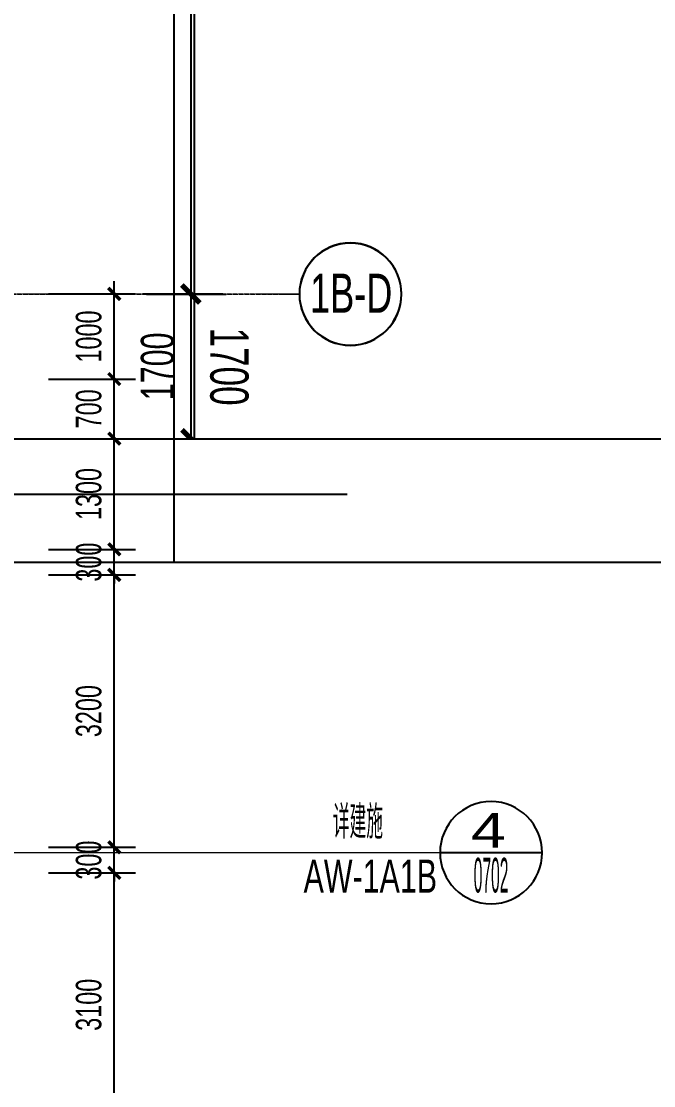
# Model space of a CAD drawing. Header units: millimetres. Extents: x 285006 to 3037698, y -2820855 to 192241.
# Drawn here: x 863713 to 871145, y -2798622 to -2786119 of the extents above; entities that cross this region are included whole.
import ezdxf
from ezdxf.enums import TextEntityAlignment as Align
from ezdxf.xclip import XClip

# ---------------------------------------------------------------- set-up
doc = ezdxf.new("R2010")
doc.units = ezdxf.units.MM
doc.header["$XCLIPFRAME"] = 2
doc.header["$PDMODE"] = 35
doc.header["$PDSIZE"] = -0.1
doc.linetypes.add('1#B-6F$0$DOTE', pattern=[2.42, 2, -0.2, 0.02, -0.2])
doc.linetypes.add('1#C-6F$0$DOTE', pattern=[2.42, 2, -0.2, 0.02, -0.2])
for name, color, linetype, lineweight in [('1#B-6F$0$A-ANNO-GRID', 10, '1#B-6F$0$DOTE', 18), ('1#B-6F$0$A-ANNO-GRID-DIMS', 117, 'Continuous', 18), ('1#B-6F$0$A-ANNO-SYMB', 4, 'Continuous', 25), ('1#B-6F$0$A-ANNO-TEXT', 7, 'Continuous', 25), ('1#B-6F$0$A-SHET-TEXT', 7, 'Continuous', 25), ('1#C-6F$0$A-ANNO-GRID', 10, '1#C-6F$0$DOTE', 18), ('1#C-6F$0$A-ANNO-GRID-DIMS', 117, 'Continuous', 18), ('1#C-6F$0$A-ANNO-SYMB', 4, 'Continuous', 25), ('1#C-6F$0$A-ANNO-TEXT', 7, 'Continuous', 25), ('1#C-6F$0$A-SHET-TEXT', 7, 'Continuous', 25), ('DIM-1B-6F$0$A-ANNO-DIMS', 73, 'Continuous', 18), ('索引-1A1B-6F1$0$A-ANNO-BREA', 13, 'Continuous', 18), ('索引-1A1B-6F1$0$A-ANNO-SYMB', 4, 'Continuous', 25), ('索引-1A1B-6F1$0$A-ANNO-TEXT', 7, 'Continuous', 25)]:
    doc.layers.add(name, color=color, linetype=linetype, lineweight=lineweight)
doc.layers.add('___', color=4, linetype='Continuous')
doc.layers.add('索引-1A1B-6F1$0$PUB_SYMB_TEXT', color=7, linetype='Continuous')
doc.styles.add('1#B-6F$0$HYGB2014', font='hygbsz.shx', dxfattribs={"width": 0.7, "bigfont": 'hygbhz.shx'})
doc.styles.add('1#B-6F$0$STANDARD', font='hygbsz.shx', dxfattribs={"width": 0.7, "bigfont": 'hygbhz.shx'})
doc.styles.add('1#C-6F$0$HYGB2014', font='hygbsz.shx', dxfattribs={"width": 0.7, "bigfont": 'hygbhz.shx'})
doc.styles.add('1#C-6F$0$Standard', font='gbenor.shx', dxfattribs={"bigfont": 'gbcbig.shx'})
doc.styles.add('CCD_DIM', font='archs.shx', dxfattribs={"width": 0.7})
doc.styles.add('DIM-1B-6F$0$HYGB2014', font='hygbsz.shx', dxfattribs={"width": 0.7, "bigfont": 'hygbhz.shx'})
doc.styles.add('索引-1A1B-6F1$0$COMP', font='COMPLEX.shx', dxfattribs={"bigfont": 'hztxt'})
doc.styles.add('索引-1A1B-6F1$0$HYGB2014', font='hygbsz.shx', dxfattribs={"width": 0.7, "bigfont": 'hygbhz.shx'})
doc.dimstyles.new('1#B-6F$0$HYDIMN150', dxfattribs={"dimscale": 1.5, "dimtxt": 300, "dimasz": 1, "dimexe": 250, "dimexo": 300, "dimgap": 0, "dimtad": 0, "dimdec": 0, "dimzin": 0, "dimdsep": 46, "dimtxsty": '1#B-6F$0$HYGB2014', "dimblk": '1#B-6F$0$_ArchTick', "dimcen": 0.09, "dimclrt": 7, "dimazin": 0, "dimtfac": 1, "dimtdec": 0, "dimtix": 1, "dimtmove": 2, "dimatfit": 3, "dimfxl": 1, "dimtvp": 1, "dimtolj": 1, "dimtzin": 0, "dimarcsym": 0})
doc.dimstyles.new('1#C-6F$0$HYDIMN150', dxfattribs={"dimscale": 1.5, "dimtxt": 300, "dimasz": 1, "dimexe": 250, "dimexo": 300, "dimgap": 0, "dimtad": 0, "dimdec": 0, "dimzin": 0, "dimdsep": 46, "dimtxsty": '1#C-6F$0$HYGB2014', "dimblk": '1#C-6F$0$_ArchTick', "dimcen": 0.09, "dimclrt": 7, "dimazin": 0, "dimtfac": 1, "dimtdec": 0, "dimtix": 1, "dimtmove": 2, "dimatfit": 3, "dimfxl": 1, "dimtvp": 1, "dimtolj": 1, "dimtzin": 0, "dimarcsym": 0})
doc.dimstyles.new('DIM-1B-6F$0$DIMN', dxfattribs={"dimtxt": 300, "dimasz": 100, "dimexe": 250, "dimexo": 300, "dimgap": 0, "dimtad": 0, "dimdec": 0, "dimzin": 0, "dimdsep": 46, "dimtxsty": 'DIM-1B-6F$0$HYGB2014', "dimblk": 'DIM-1B-6F$0$_archtick', "dimcen": 0.09, "dimdle": 150, "dimclrt": 7, "dimazin": 0, "dimtfac": 1, "dimtdec": 0, "dimtix": 1, "dimtmove": 2, "dimatfit": 3, "dimfxl": 1, "dimtvp": 1, "dimtolj": 1, "dimtzin": 0, "dimarcsym": 0})

# ---------------------------------------------------------------- blocks, each defined once
blk = doc.blocks.new('DIM-1B-6F$0$_archtick')
at = {"const_width": 0.4}
blk.add_lwpolyline([(-0.7, -0.7), (0.7, 0.7)], dxfattribs=at)
blk = doc.blocks.new('CCD_Dimension_Tick')
at = {"color": 0, "linetype": 'ByBlock'}
for p, q in [((-1.09, 0), (0, 0)), ((0, 0), (1.09, 0))]:
    blk.add_line(p, q, dxfattribs=at)
at = {"color": 0, "linetype": 'Continuous', "const_width": 0.608}
blk.add_lwpolyline([(-0.61, -0.61), (0.61, 0.61)], dxfattribs=at)
blk = doc.blocks.new('*D1549')
at = {"layer": '___', "color": 44, "lineweight": -2, "transparency": 16777216}
for p, q in [((858779, -1074647), (858779, -1074959)), ((859506, -1074647), (859506, -1074959)), ((858879, -1074809), (859406, -1074809))]:
    blk.add_line(p, q, dxfattribs=at)
at = {"layer": 'Defpoints', "color": 0, "transparency": 16777216}
for p in [(858779, -1074497, 0), (859506, -1074497, 0), (859506, -1074809), (1058083, -2814913), (1059208, -2814913), (1059208, -2816155)]:
    blk.add_point(p, dxfattribs=at)
at = {"layer": 'DIM-1B-6F$0$A-ANNO-DIMS', "color": 0, "lineweight": -2, "transparency": 16777216}
for p, q in [((1058083, -2815213), (1058083, -2816405)), ((1059208, -2815213), (1059208, -2816405)), ((1057933, -2816155), (1059358, -2816155))]:
    blk.add_line(p, q, dxfattribs=at)
at = {"layer": '___', "color": 44, "lineweight": -2, "transparency": 16777216, "xscale": 100, "yscale": 100, "zscale": 100}
for p, rotation in [((858779, -1074809), 180.0002028373054), ((859506, -1074809), 0.0002028373054437641)]:
    blk.add_blockref('CCD_Dimension_Tick', p, dxfattribs=dict(at, rotation=rotation))
at = {"layer": 'DIM-1B-6F$0$A-ANNO-DIMS', "color": 0, "lineweight": -2, "transparency": 16777216, "xscale": 100, "yscale": 100, "zscale": 100, "rotation": 180}
blk.add_blockref('DIM-1B-6F$0$_archtick', (1058083, -2816155), dxfattribs=at)
at = {"layer": 'DIM-1B-6F$0$A-ANNO-DIMS', "color": 0, "lineweight": -2, "transparency": 16777216, "xscale": 100, "yscale": 100, "zscale": 100}
blk.add_blockref('DIM-1B-6F$0$_archtick', (1059208, -2816155), dxfattribs=at)
at = {"layer": '___', "color": 50, "transparency": 16777216, "insert": (859142, -1074674), "char_height": 150, "attachment_point": 5, "rotation": 0.0002, "style": 'CCD_DIM'}
blk.add_mtext('\\A1;725', dxfattribs=at)
at = {"layer": 'DIM-1B-6F$0$A-ANNO-DIMS', "color": 7, "transparency": 16777216, "insert": (1058645, -2815855), "char_height": 300, "attachment_point": 5, "style": 'DIM-1B-6F$0$HYGB2014'}
blk.add_mtext('\\A1;1125', dxfattribs=at)
blk = doc.blocks.new('*D1550')
at = {"layer": '___', "color": 44, "lineweight": -2, "transparency": 16777216}
for p, q in [((854266, -1074647), (854266, -1075059)), ((856570, -1074647), (856570, -1075059)), ((856470, -1074909), (854366, -1074909))]:
    blk.add_line(p, q, dxfattribs=at)
at = {"layer": 'Defpoints', "color": 0, "transparency": 16777216}
for p in [(854266, -1074497, 0), (856570, -1074497, 0), (854266, -1074909), (1059208, -2814913), (1060333, -2814913), (1060333, -2816155)]:
    blk.add_point(p, dxfattribs=at)
at = {"layer": 'DIM-1B-6F$0$A-ANNO-DIMS', "color": 0, "lineweight": -2, "transparency": 16777216}
for p, q in [((1059208, -2815213), (1059208, -2816405)), ((1060333, -2815213), (1060333, -2816405)), ((1059058, -2816155), (1060483, -2816155))]:
    blk.add_line(p, q, dxfattribs=at)
at = {"layer": '___', "color": 44, "lineweight": -2, "transparency": 16777216, "xscale": 100, "yscale": 100, "zscale": 100, "rotation": 180}
blk.add_blockref('CCD_Dimension_Tick', (854266, -1074909), dxfattribs=at)
at = {"layer": '___', "color": 44, "lineweight": -2, "transparency": 16777216, "xscale": 100, "yscale": 100, "zscale": 100}
blk.add_blockref('CCD_Dimension_Tick', (856570, -1074909), dxfattribs=at)
at = {"layer": 'DIM-1B-6F$0$A-ANNO-DIMS', "color": 0, "lineweight": -2, "transparency": 16777216, "xscale": 100, "yscale": 100, "zscale": 100, "rotation": 180}
blk.add_blockref('DIM-1B-6F$0$_archtick', (1059208, -2816155), dxfattribs=at)
at = {"layer": 'DIM-1B-6F$0$A-ANNO-DIMS', "color": 0, "lineweight": -2, "transparency": 16777216, "xscale": 100, "yscale": 100, "zscale": 100}
blk.add_blockref('DIM-1B-6F$0$_archtick', (1060333, -2816155), dxfattribs=at)
at = {"layer": '___', "color": 50, "transparency": 16777216, "insert": (855418, -1074774), "char_height": 150, "attachment_point": 5, "style": 'CCD_DIM'}
blk.add_mtext('\\A1;2305', dxfattribs=at)
at = {"layer": 'DIM-1B-6F$0$A-ANNO-DIMS', "color": 7, "transparency": 16777216, "insert": (1059770, -2815855), "char_height": 300, "attachment_point": 5, "style": 'DIM-1B-6F$0$HYGB2014'}
blk.add_mtext('\\A1;1125', dxfattribs=at)
blk = doc.blocks.new('*D1551')
at = {"layer": '___', "color": 44, "lineweight": -2, "transparency": 16777216}
for p, q in [((855943, -1074647), (855943, -1074804)), ((856043, -1074654), (856470, -1074654)), ((856570, -1074647), (856570, -1074804))]:
    blk.add_line(p, q, dxfattribs=at)
at = {"layer": 'Defpoints', "color": 0, "transparency": 16777216}
for p in [(855943, -1074497, 0), (856570, -1074497, 0), (856570, -1074654), (1060333, -2814913), (1061458, -2814913), (1061458, -2816155)]:
    blk.add_point(p, dxfattribs=at)
at = {"layer": 'DIM-1B-6F$0$A-ANNO-DIMS', "color": 0, "lineweight": -2, "transparency": 16777216}
for p, q in [((1060333, -2815213), (1060333, -2816405)), ((1061458, -2815213), (1061458, -2816405)), ((1060183, -2816155), (1061608, -2816155))]:
    blk.add_line(p, q, dxfattribs=at)
at = {"layer": '___', "color": 44, "lineweight": -2, "transparency": 16777216, "xscale": 100, "yscale": 100, "zscale": 100, "rotation": 180}
blk.add_blockref('CCD_Dimension_Tick', (855943, -1074654), dxfattribs=at)
at = {"layer": '___', "color": 44, "lineweight": -2, "transparency": 16777216, "xscale": 100, "yscale": 100, "zscale": 100}
blk.add_blockref('CCD_Dimension_Tick', (856570, -1074654), dxfattribs=at)
at = {"layer": 'DIM-1B-6F$0$A-ANNO-DIMS', "color": 0, "lineweight": -2, "transparency": 16777216, "xscale": 100, "yscale": 100, "zscale": 100, "rotation": 180}
blk.add_blockref('DIM-1B-6F$0$_archtick', (1060333, -2816155), dxfattribs=at)
at = {"layer": 'DIM-1B-6F$0$A-ANNO-DIMS', "color": 0, "lineweight": -2, "transparency": 16777216, "xscale": 100, "yscale": 100, "zscale": 100}
blk.add_blockref('DIM-1B-6F$0$_archtick', (1061458, -2816155), dxfattribs=at)
at = {"layer": '___', "color": 50, "transparency": 16777216, "insert": (856257, -1074519), "char_height": 150, "attachment_point": 5, "style": 'CCD_DIM'}
blk.add_mtext('\\A1;625', dxfattribs=at)
at = {"layer": 'DIM-1B-6F$0$A-ANNO-DIMS', "color": 7, "transparency": 16777216, "insert": (1060895, -2815855), "char_height": 300, "attachment_point": 5, "style": 'DIM-1B-6F$0$HYGB2014'}
blk.add_mtext('\\A1;1125', dxfattribs=at)
blk = doc.blocks.new('1#B-6F$0$_axiso')
blk.add_circle((0, 0), 0.5)
at = {"layer": '1#B-6F$0$A-SHET-TEXT', "style": '1#B-6F$0$STANDARD', "width": 2.471841}
blk.add_attdef('A', text='', height=0.38, dxfattribs=at).set_placement((-0.41, -0.181), (0.395, -0.181), align=Align.FIT)
blk = doc.blocks.new('1#B-6F$0$_ArchTick')
at = {"const_width": 0.4}
blk.add_lwpolyline([(-0.7, -0.7), (0.7, 0.7)], dxfattribs=at)
blk = doc.blocks.new('*D621')
at = {"layer": '1#B-6F$0$A-ANNO-GRID-DIMS', "color": 0, "lineweight": -2, "transparency": 16777216}
for p, q in [((3436, 52600), (4375, 52600)), ((4000, 52600), (4000, 0)), ((3809, 0), (4375, 0))]:
    blk.add_line(p, q, dxfattribs=at)
at = {"layer": 'Defpoints', "color": 0, "transparency": 16777216}
for p in [(2986, 52600), (3359, 0), (4000, 0)]:
    blk.add_point(p, dxfattribs=at)
at = {"layer": '1#B-6F$0$A-ANNO-GRID-DIMS', "color": 0, "lineweight": -2, "transparency": 16777216, "xscale": 150, "yscale": 150, "zscale": 150}
for p, rotation in [((4000, 52600), 90), ((4000, 0), 270)]:
    blk.add_blockref('1#B-6F$0$_ArchTick', p, dxfattribs=dict(at, rotation=rotation))
at = {"layer": '1#B-6F$0$A-ANNO-GRID-DIMS', "color": 7, "lineweight": -3, "transparency": 16777216, "insert": (3610, 26300), "char_height": 390, "attachment_point": 5, "rotation": 90, "style": '1#B-6F$0$HYGB2014'}
blk.add_mtext('\\A1;52600', dxfattribs=at)
blk = doc.blocks.new('*D625')
at = {"layer": '1#B-6F$0$A-ANNO-GRID-DIMS', "color": 0, "lineweight": -2, "transparency": 16777216}
for p, q in [((3436, 0), (4375, 0)), ((4000, 0), (4000, -1700)), ((3809, -1700), (4375, -1700))]:
    blk.add_line(p, q, dxfattribs=at)
at = {"layer": 'Defpoints', "color": 0, "transparency": 16777216}
for p in [(2986, 0), (3359, -1700), (4000, -1700)]:
    blk.add_point(p, dxfattribs=at)
at = {"layer": '1#B-6F$0$A-ANNO-GRID-DIMS', "color": 0, "lineweight": -2, "transparency": 16777216, "xscale": 150, "yscale": 150, "zscale": 150}
for p, rotation in [((4000, 0), 90), ((4000, -1700), 270)]:
    blk.add_blockref('1#B-6F$0$_ArchTick', p, dxfattribs=dict(at, rotation=rotation))
at = {"layer": '1#B-6F$0$A-ANNO-GRID-DIMS', "color": 7, "lineweight": -3, "transparency": 16777216, "insert": (3610, -850), "char_height": 390, "attachment_point": 5, "rotation": 90, "style": '1#B-6F$0$HYGB2014'}
blk.add_mtext('\\A1;1700', dxfattribs=at)
blk = doc.blocks.new('*D1601')
at = {"layer": 'Defpoints', "color": 0, "transparency": 16777216}
for p in [(863732, -2796122), (864806, -2796122), (863732, -2799222)]:
    blk.add_point(p, dxfattribs=at)
at = {"layer": 'DIM-1B-6F$0$A-ANNO-DIMS', "color": 0, "lineweight": -2, "transparency": 16777216}
for p, q in [((864806, -2799372), (864806, -2795972)), ((864032, -2796122), (865056, -2796122)), ((864032, -2799222), (865056, -2799222))]:
    blk.add_line(p, q, dxfattribs=at)
at = {"layer": 'DIM-1B-6F$0$A-ANNO-DIMS', "color": 0, "lineweight": -2, "transparency": 16777216, "xscale": 100, "yscale": 100, "zscale": 100}
for p, rotation in [((864806, -2796122), 90), ((864806, -2799222), 270)]:
    blk.add_blockref('DIM-1B-6F$0$_archtick', p, dxfattribs=dict(at, rotation=rotation))
at = {"layer": 'DIM-1B-6F$0$A-ANNO-DIMS', "color": 7, "transparency": 16777216, "insert": (864506, -2797672), "char_height": 300, "attachment_point": 5, "rotation": 90, "style": 'DIM-1B-6F$0$HYGB2014'}
blk.add_mtext('\\A1;3100', dxfattribs=at)
blk = doc.blocks.new('*D1602')
at = {"layer": 'Defpoints', "color": 0, "transparency": 16777216}
for p in [(863732, -2795822), (864806, -2795822), (863732, -2796122)]:
    blk.add_point(p, dxfattribs=at)
at = {"layer": 'DIM-1B-6F$0$A-ANNO-DIMS', "color": 0, "lineweight": -2, "transparency": 16777216}
for p, q in [((864806, -2795822), (864806, -2795722)), ((864032, -2795822), (865056, -2795822)), ((864806, -2796122), (864806, -2795822)), ((864032, -2796122), (865056, -2796122)), ((864806, -2796122), (864806, -2796222))]:
    blk.add_line(p, q, dxfattribs=at)
at = {"layer": 'DIM-1B-6F$0$A-ANNO-DIMS', "color": 0, "lineweight": -2, "transparency": 16777216, "xscale": 100, "yscale": 100, "zscale": 100}
for p, rotation in [((864806, -2795822), 270), ((864806, -2796122), 90)]:
    blk.add_blockref('DIM-1B-6F$0$_archtick', p, dxfattribs=dict(at, rotation=rotation))
at = {"layer": 'DIM-1B-6F$0$A-ANNO-DIMS', "color": 7, "transparency": 16777216, "insert": (864506, -2795972), "char_height": 300, "attachment_point": 5, "rotation": 90, "style": 'DIM-1B-6F$0$HYGB2014'}
blk.add_mtext('\\A1;300', dxfattribs=at)
blk = doc.blocks.new('*D1603')
at = {"layer": 'Defpoints', "color": 0, "transparency": 16777216}
for p in [(863732, -2792622), (864806, -2792622), (863732, -2795822)]:
    blk.add_point(p, dxfattribs=at)
at = {"layer": 'DIM-1B-6F$0$A-ANNO-DIMS', "color": 0, "lineweight": -2, "transparency": 16777216}
for p, q in [((864806, -2795972), (864806, -2792472)), ((864032, -2792622), (865056, -2792622)), ((864032, -2795822), (865056, -2795822))]:
    blk.add_line(p, q, dxfattribs=at)
at = {"layer": 'DIM-1B-6F$0$A-ANNO-DIMS', "color": 0, "lineweight": -2, "transparency": 16777216, "xscale": 100, "yscale": 100, "zscale": 100}
for p, rotation in [((864806, -2792622), 90), ((864806, -2795822), 270)]:
    blk.add_blockref('DIM-1B-6F$0$_archtick', p, dxfattribs=dict(at, rotation=rotation))
at = {"layer": 'DIM-1B-6F$0$A-ANNO-DIMS', "color": 7, "transparency": 16777216, "insert": (864506, -2794222), "char_height": 300, "attachment_point": 5, "rotation": 90, "style": 'DIM-1B-6F$0$HYGB2014'}
blk.add_mtext('\\A1;3200', dxfattribs=at)
blk = doc.blocks.new('*D1604')
at = {"layer": 'Defpoints', "color": 0, "transparency": 16777216}
for p in [(863732, -2792322), (864806, -2792322), (863732, -2792622)]:
    blk.add_point(p, dxfattribs=at)
at = {"layer": 'DIM-1B-6F$0$A-ANNO-DIMS', "color": 0, "lineweight": -2, "transparency": 16777216}
for p, q in [((864806, -2792322), (864806, -2792222)), ((864032, -2792322), (865056, -2792322)), ((864806, -2792622), (864806, -2792322)), ((864032, -2792622), (865056, -2792622)), ((864806, -2792622), (864806, -2792722))]:
    blk.add_line(p, q, dxfattribs=at)
at = {"layer": 'DIM-1B-6F$0$A-ANNO-DIMS', "color": 0, "lineweight": -2, "transparency": 16777216, "xscale": 100, "yscale": 100, "zscale": 100}
for p, rotation in [((864806, -2792322), 270), ((864806, -2792622), 90)]:
    blk.add_blockref('DIM-1B-6F$0$_archtick', p, dxfattribs=dict(at, rotation=rotation))
at = {"layer": 'DIM-1B-6F$0$A-ANNO-DIMS', "color": 7, "transparency": 16777216, "insert": (864506, -2792472), "char_height": 300, "attachment_point": 5, "rotation": 90, "style": 'DIM-1B-6F$0$HYGB2014'}
blk.add_mtext('\\A1;300', dxfattribs=at)
blk = doc.blocks.new('*D1605')
at = {"layer": 'Defpoints', "color": 0, "transparency": 16777216}
for p in [(863732, -2791022), (864806, -2791022), (863732, -2792322)]:
    blk.add_point(p, dxfattribs=at)
at = {"layer": 'DIM-1B-6F$0$A-ANNO-DIMS', "color": 0, "lineweight": -2, "transparency": 16777216}
for p, q in [((864806, -2792472), (864806, -2790872)), ((864032, -2791022), (865056, -2791022)), ((864032, -2792322), (865056, -2792322))]:
    blk.add_line(p, q, dxfattribs=at)
at = {"layer": 'DIM-1B-6F$0$A-ANNO-DIMS', "color": 0, "lineweight": -2, "transparency": 16777216, "xscale": 100, "yscale": 100, "zscale": 100}
for p, rotation in [((864806, -2791022), 90), ((864806, -2792322), 270)]:
    blk.add_blockref('DIM-1B-6F$0$_archtick', p, dxfattribs=dict(at, rotation=rotation))
at = {"layer": 'DIM-1B-6F$0$A-ANNO-DIMS', "color": 7, "transparency": 16777216, "insert": (864506, -2791672), "char_height": 300, "attachment_point": 5, "rotation": 90, "style": 'DIM-1B-6F$0$HYGB2014'}
blk.add_mtext('\\A1;1300', dxfattribs=at)
blk = doc.blocks.new('*D1606')
at = {"layer": 'Defpoints', "color": 0, "transparency": 16777216}
for p in [(863732, -2790322), (864806, -2790322), (863732, -2791022)]:
    blk.add_point(p, dxfattribs=at)
at = {"layer": 'DIM-1B-6F$0$A-ANNO-DIMS', "color": 0, "lineweight": -2, "transparency": 16777216}
for p, q in [((864806, -2791172), (864806, -2790172)), ((864032, -2790322), (865056, -2790322)), ((864032, -2791022), (865056, -2791022))]:
    blk.add_line(p, q, dxfattribs=at)
at = {"layer": 'DIM-1B-6F$0$A-ANNO-DIMS', "color": 0, "lineweight": -2, "transparency": 16777216, "xscale": 100, "yscale": 100, "zscale": 100}
for p, rotation in [((864806, -2790322), 90), ((864806, -2791022), 270)]:
    blk.add_blockref('DIM-1B-6F$0$_archtick', p, dxfattribs=dict(at, rotation=rotation))
at = {"layer": 'DIM-1B-6F$0$A-ANNO-DIMS', "color": 7, "transparency": 16777216, "insert": (864506, -2790672), "char_height": 300, "attachment_point": 5, "rotation": 90, "style": 'DIM-1B-6F$0$HYGB2014'}
blk.add_mtext('\\A1;700', dxfattribs=at)
blk = doc.blocks.new('*D1607')
at = {"layer": 'Defpoints', "color": 0, "transparency": 16777216}
for p in [(863732, -2789322), (864806, -2789322), (863732, -2790322)]:
    blk.add_point(p, dxfattribs=at)
at = {"layer": 'DIM-1B-6F$0$A-ANNO-DIMS', "color": 0, "lineweight": -2, "transparency": 16777216}
for p, q in [((864806, -2790472), (864806, -2789172)), ((864032, -2789322), (865056, -2789322)), ((864032, -2790322), (865056, -2790322))]:
    blk.add_line(p, q, dxfattribs=at)
at = {"layer": 'DIM-1B-6F$0$A-ANNO-DIMS', "color": 0, "lineweight": -2, "transparency": 16777216, "xscale": 100, "yscale": 100, "zscale": 100}
for p, rotation in [((864806, -2789322), 90), ((864806, -2790322), 270)]:
    blk.add_blockref('DIM-1B-6F$0$_archtick', p, dxfattribs=dict(at, rotation=rotation))
at = {"layer": 'DIM-1B-6F$0$A-ANNO-DIMS', "color": 7, "transparency": 16777216, "insert": (864506, -2789822), "char_height": 300, "attachment_point": 5, "rotation": 90, "style": 'DIM-1B-6F$0$HYGB2014'}
blk.add_mtext('\\A1;1000', dxfattribs=at)
blk = doc.blocks.new('索引-1A1B-6F1$0$_index')
blk.add_line((-0.5, 0), (0.5, 0))
blk.add_circle((0, 0), 0.5)
at = {"layer": '索引-1A1B-6F1$0$PUB_SYMB_TEXT', "style": '索引-1A1B-6F1$0$COMP'}
for tag, width, p, p2 in [('1', 2.333333, (-0.17, 0.05), (0.17, 0.05)), ('-', 1.166667, (-0.17, -0.39), (0.17, -0.39))]:
    blk.add_attdef(tag, text='', height=0.34, dxfattribs=dict(at, width=width)).set_placement(p, p2, align=Align.FIT)
blk = doc.blocks.new('索引-1A1B-6F1')
at = {"layer": '索引-1A1B-6F1$0$A-ANNO-BREA'}
blk.add_line((98395063, 18763259), (98387902, 18763259), dxfattribs=at)
at = {"layer": '索引-1A1B-6F1$0$A-ANNO-SYMB', "lineweight": -3}
ref = blk.add_blockref('索引-1A1B-6F1$0$_index', (98395663, 18763259), dxfattribs=dict(at, xscale=-1200, yscale=1200, zscale=1200))
ref.add_attrib('1', '4', dxfattribs={"layer": '索引-1A1B-6F1$0$A-ANNO-TEXT', "height": 408, "style": '索引-1A1B-6F1$0$HYGB2014', "width": 1.4}).set_placement((98395427, 18763319), (98395835, 18763319), align=Align.FIT)
ref.add_attrib('-', '0702', dxfattribs={"layer": '索引-1A1B-6F1$0$A-ANNO-TEXT', "height": 408, "style": '索引-1A1B-6F1$0$HYGB2014', "width": 0.283784}).set_placement((98395459, 18762791), (98395867, 18762791), align=Align.FIT)
at = {"layer": '索引-1A1B-6F1$0$A-ANNO-TEXT', "style": '索引-1A1B-6F1$0$HYGB2014', "width": 0.7}
for s, p in [('详建施', (98394393, 18763307)), ('AW-1A1B', (98395028, 18762672))]:
    blk.add_text(s, height=390, dxfattribs=at).set_placement(p, align=Align.BOTTOM_RIGHT)
blk = doc.blocks.new('1#C-6F$0$_axiso')
blk.add_circle((0, 0), 0.5)
at = {"layer": '1#C-6F$0$A-SHET-TEXT', "style": '1#C-6F$0$Standard', "width": 2.471841}
blk.add_attdef('A', text='', height=0.38, dxfattribs=at).set_placement((-0.41, -0.181), (0.395, -0.181), align=Align.FIT)
blk = doc.blocks.new('1#C-6F$0$_ArchTick')
at = {"const_width": 0.5}
blk.add_lwpolyline([(-0.7, -0.7), (0.7, 0.7)], dxfattribs=at)
blk = doc.blocks.new('*D550')
at = {"layer": '1#C-6F$0$A-ANNO-GRID-DIMS', "color": 0, "lineweight": -2, "transparency": 16777216}
for p, q in [((3479, 52600), (4413, 52600)), ((4038, 52600), (4038, 0)), ((3479, 0), (4413, 0))]:
    blk.add_line(p, q, dxfattribs=at)
at = {"layer": 'Defpoints', "color": 0, "transparency": 16777216}
for p in [(3029, 52600), (3029, 0), (4038, 0)]:
    blk.add_point(p, dxfattribs=at)
at = {"layer": '1#C-6F$0$A-ANNO-GRID-DIMS', "color": 0, "lineweight": -2, "transparency": 16777216, "xscale": 1.5, "yscale": 1.5, "zscale": 1.5}
for p, rotation in [((4038, 52600), 90), ((4038, 0), 270)]:
    blk.add_blockref('1#C-6F$0$_ArchTick', p, dxfattribs=dict(at, rotation=rotation))
at = {"layer": '1#C-6F$0$A-ANNO-GRID-DIMS', "color": 7, "lineweight": -3, "transparency": 16777216, "insert": (4450, 26300), "char_height": 450, "attachment_point": 5, "rotation": 270, "style": '1#C-6F$0$HYGB2014'}
blk.add_mtext('\\A1;52600', dxfattribs=at)
blk = doc.blocks.new('*D551')
at = {"layer": '1#C-6F$0$A-ANNO-GRID-DIMS', "color": 0, "lineweight": -2, "transparency": 16777216}
for p, q in [((3479, 0), (4413, 0)), ((4038, 0), (4038, -1700)), ((3479, -1700), (4413, -1700))]:
    blk.add_line(p, q, dxfattribs=at)
at = {"layer": 'Defpoints', "color": 0, "transparency": 16777216}
for p in [(3029, 0), (3029, -1700), (4038, -1700)]:
    blk.add_point(p, dxfattribs=at)
at = {"layer": '1#C-6F$0$A-ANNO-GRID-DIMS', "color": 0, "lineweight": -2, "transparency": 16777216, "xscale": 1.5, "yscale": 1.5, "zscale": 1.5}
for p, rotation in [((4038, 0), 90), ((4038, -1700), 270)]:
    blk.add_blockref('1#C-6F$0$_ArchTick', p, dxfattribs=dict(at, rotation=rotation))
at = {"layer": '1#C-6F$0$A-ANNO-GRID-DIMS', "color": 7, "lineweight": -3, "transparency": 16777216, "insert": (4450, -850), "char_height": 450, "attachment_point": 5, "rotation": 270, "style": '1#C-6F$0$HYGB2014'}
blk.add_mtext('\\A1;1700', dxfattribs=at)
blk = doc.blocks.new('1#B-6F$0$A$C465C26A5')
at = {"layer": '1#B-6F$0$A-ANNO-GRID', "ltscale": 1.5}
blk.add_line((-15865.9, 0), (5275, 0), dxfattribs=at)
at = {"layer": '1#B-6F$0$A-ANNO-SYMB'}
ref = blk.add_blockref('1#B-6F$0$_axiso', (5875, 0), dxfattribs=dict(at, xscale=-1200, yscale=1200))
ref.add_attrib('A', '1B-D', dxfattribs={"layer": '1#B-6F$0$A-ANNO-TEXT', "height": 456, "style": '1#B-6F$0$HYGB2014', "width": 0.577833}).set_placement((5401, -217), (6367.1, -217), align=Align.FIT)
at = {"layer": '1#B-6F$0$A-ANNO-GRID-DIMS', "color": 117, "lineweight": -3}
for base, p1, p2, picture, middle in [((4000, 0), (2985.6, 52600), (3359.4, 0), '*D621', (3610, 26300)), ((4000, -1700), (2985.6, 0), (3359.4, -1700), '*D625', (3610, -850))]:
    dim = blk.add_linear_dim(base=base, p1=p1, p2=p2, angle=270, dimstyle='1#B-6F$0$HYDIMN150', override={"dimtxt": 260, "dimasz": 100}, dxfattribs=at)
    dim.commit()
    dim.dimension.update_dxf_attribs({"geometry": picture, "text_midpoint": middle})
blk = doc.blocks.new('1#C-6F$0$A$C465C26A5')
at = {"layer": '1#C-6F$0$A-ANNO-GRID', "ltscale": 1.5}
blk.add_line((-15865.9, 0), (5275, 0), dxfattribs=at)
at = {"layer": '1#C-6F$0$A-ANNO-SYMB'}
ref = blk.add_blockref('1#C-6F$0$_axiso', (5875, 0), dxfattribs=dict(at, xscale=-1200, yscale=1200))
ref.add_attrib('A', '1B-D', dxfattribs={"layer": '1#C-6F$0$A-ANNO-TEXT', "height": 456, "style": '1#C-6F$0$HYGB2014', "width": 0.577833}).set_placement((5401, -217), (6367.1, -217), align=Align.FIT)
at = {"layer": '1#C-6F$0$A-ANNO-GRID-DIMS', "color": 117, "lineweight": -3}
for base, p1, p2, picture, middle in [((4037.7, 0), (3029.3, 52600), (3029.3, 0), '*D550', (4450.2, 26300)), ((4037.7, -1700), (3029.3, 0), (3029.3, -1700), '*D551', (4450.2, -850))]:
    dim = blk.add_linear_dim(base=base, p1=p1, p2=p2, angle=270, dimstyle='1#C-6F$0$HYDIMN150', dxfattribs=at)
    dim.commit()
    dim.dimension.update_dxf_attribs({"geometry": picture, "text_midpoint": middle, "dimtype": 129, "text_rotation": 270})

msp = doc.modelspace()

# ---------------------------------------------------------------- linework, layer by layer
at = {"elevation": 0}
msp.add_lwpolyline([(867541.9, -2791678.4), (855513.2, -2791678.4), (855385.7, -2792110.3), (855310.7, -2791289.1), (855198.3, -2791678.4), (844621.7, -2791678.4)], dxfattribs=at)
at = {"layer": 'Defpoints', "elevation": 0}
for points in [[(822925.4, -2734799.3), (883628.3, -2734799.3), (883628.3, -2792478.4), (822925.4, -2792478.4)], [(845156.1, -2734799.3), (865505.7, -2734799.3), (865505.7, -2792478.4), (845156.1, -2792478.4)]]:
    msp.add_lwpolyline(points, close=True, dxfattribs=at)

# ---------------------------------------------------------------- block references
at = {"ltscale": 1.5, "rotation": 359.9692125216086}
msp.add_blockref('1#C-6F$0$A$C465C26A5', (861706.1, -2789322.7, 0), dxfattribs=at)
ref = msp.add_blockref('索引-1A1B-6F1', (-97526429.4, -21559144.4))
XClip(ref).set_block_clipping_path([(98319735.0140507817, 18739922.1058121212), (98398410.0140506476, 18781972.1058121212)])
at = {"ltscale": 1.5}
ref = msp.add_blockref('1#B-6F$0$A$C465C26A5', (861705.7, -2789322.3), dxfattribs=at)
XClip(ref).set_block_clipping_path([(-17399.9999999851, -1700), (10275, 9149.9998158999)])

# ---------------------------------------------------------------- dimensions: what is measured, and where the dimension line sits
at = {"layer": 'DIM-1B-6F$0$A-ANNO-DIMS'}
for p1, p2, distance, picture, middle in [((1059207.7, -2814913.1), (1060332.7, -2814913.1), -1241.6, '*D1550', (1059770.2, -2815854.7)), ((1060332.7, -2814913.1), (1061457.7, -2814913.1), -1241.6, '*D1551', (1060895.2, -2815854.7)), ((1058082.7, -2814913.1), (1059207.7, -2814913.1), -1241.6, '*D1549', (1058645.2, -2815854.7)), ((863731.9, -2790322.3), (863731.9, -2789322.3), -1073.8, '*D1607', (864505.7, -2789822.3)), ((863731.9, -2791022.3), (863731.9, -2790322.3), -1073.8, '*D1606', (864505.7, -2790672.3)), ((863731.9, -2792322.3), (863731.9, -2791022.3), -1073.8, '*D1605', (864505.7, -2791672.3)), ((863731.9, -2792622.3), (863731.9, -2792322.3), -1073.8, '*D1604', (864505.7, -2792472.3)), ((863731.9, -2795822.3), (863731.9, -2792622.3), -1073.8, '*D1603', (864505.7, -2794222.3)), ((863731.9, -2796122.3), (863731.9, -2795822.3), -1073.8, '*D1602', (864505.7, -2795972.3)), ((863731.9, -2799222.3), (863731.9, -2796122.3), -1073.8, '*D1601', (864505.7, -2797672.3))]:
    dim = msp.add_aligned_dim(p1=p1, p2=p2, distance=distance, dimstyle='DIM-1B-6F$0$DIMN', dxfattribs=at)
    dim.commit()
    dim.dimension.update_dxf_attribs({"geometry": picture, "text_midpoint": middle})

doc.saveas('drawing.dxf')
